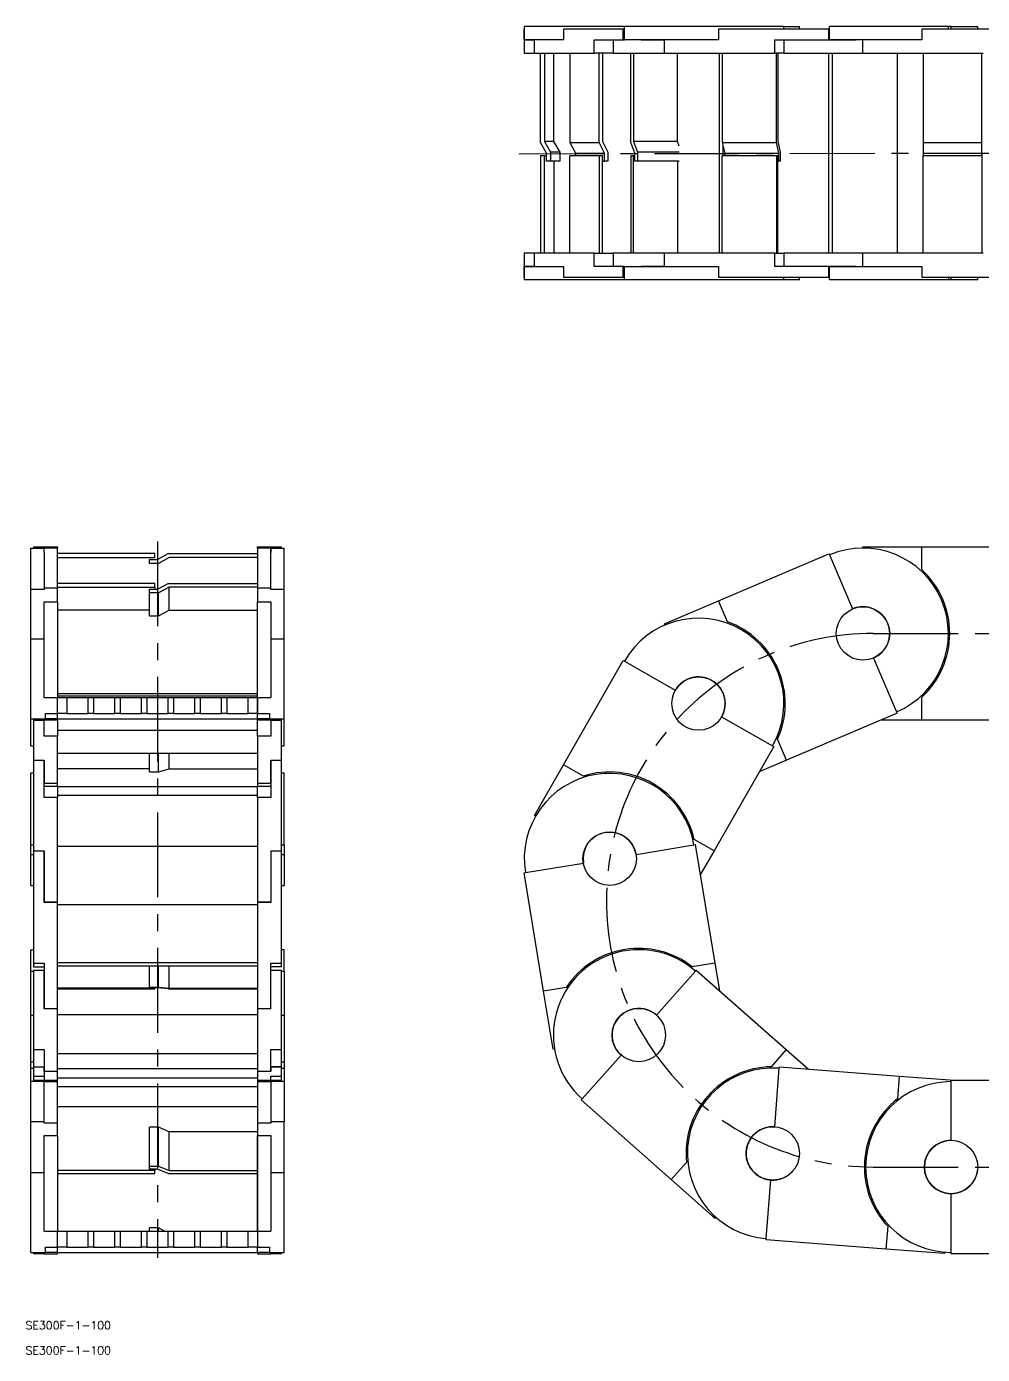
# Model space of a CAD drawing. Extents: x -186 to 750, y -403 to 95.
# Drawn here: x -186.4 to 171.7, y -402.8 to 95 of the extents above; entities that cross this region are included whole.
import ezdxf

# ---------------------------------------------------------------- set-up
doc = ezdxf.new("R2010")
doc.units = 0
doc.linetypes.add('CENTER', pattern=[50.8, 31.75, -6.35, 6.35, -6.35])
doc.layers.get('0').update_dxf_attribs({"linetype": 'CONTINUOUS'})
doc.layers.add('CENTER', color=1, linetype='CONTINUOUS')
doc.styles.get("Standard").update_dxf_attribs({"font": 'txt.shx', "height": 3, "bigfont": 'bigfont.shx'})

# ---------------------------------------------------------------- blocks, each defined once
blk = doc.blocks.new('*U2')
at = {"color": 7, "linetype": 'CONTINUOUS'}
blk.add_text('SE300F-1-100', height=3, dxfattribs=at).set_placement((-186.79, -393.34))
blk = doc.blocks.new('*U3')
at = {"color": 7, "linetype": 'CONTINUOUS'}
blk.add_text('SE300F-1-100', height=3, dxfattribs=at).set_placement((-186.79, -402.76))

msp = doc.modelspace()

# ---------------------------------------------------------------- linework, layer by layer
at = {"color": 7, "linetype": 'CONTINUOUS'}
for p, q in [((37.563772, 95), (0.066426, 95)), ((37.563772, 95), (0.066426, 95)), ((0.066426, 95), (0.066426, 90)), ((97.339011, 95), (37.563772, 95)), ((97.339011, 95), (37.563772, 95)), ((37.563772, 94), (37.563772, 95)), ((97.339011, 95), (103.165182, 95)), ((97.339011, 95), (103.165182, 95)), ((97.339011, 94), (97.339011, 95)), ((103.165182, 94), (103.165182, 95)), ((158.97217, 95), (114.423115, 95)), ((114.423115, 94), (114.423115, 95)), ((159.97217, 95), (158.965604, 95)), ((158.97217, 94), (158.97217, 95)), ((159.97217, 95), (169.97217, 95)), ((159.97217, 94), (159.97217, 95)), ((169.97217, 94), (169.97217, 95)), ((0, 90), (0, 94)), ((0.066426, 94), (0, 94)), ((0, 90), (0.066426, 90)), ((0.066426, 90), (0.066426, 85)), ((0.066426, 90), (0.446593, 90)), ((3.857199, 90), (0.446593, 90)), ((3.857199, 90), (0.446593, 90)), ((0.446593, 90), (0.446593, 89.995)), ((0.446593, 89.995), (3.857199, 89.995)), ((3.857199, 85), (3.857199, 90)), ((14.782525, 90), (3.857199, 90)), ((37.129784, 94), (14.782525, 94)), ((14.782525, 94), (14.782525, 90)), ((26.204458, 90), (37.129784, 90)), ((26.204458, 85), (26.204458, 90)), ((33.339011, 90), (33.339011, 85)), ((37.129784, 90), (37.129784, 94)), ((37.563772, 94), (37.129784, 94)), ((52.593877, 90), (37.129784, 90)), ((37.129784, 90), (37.563772, 90)), ((37.563772, 90), (37.563772, 94)), ((43.920876, 90), (43.920876, 89.995)), ((43.920876, 89.995), (52.593895, 89.995)), ((72.831631, 90), (52.593877, 90)), ((52.593877, 85), (52.593877, 90)), ((114.227036, 94), (72.831631, 94)), ((72.831631, 94), (72.831631, 90)), ((93.989282, 90), (114.227036, 90)), ((93.989282, 85), (93.989282, 90)), ((97.353313, 89.995), (97.353313, 85)), ((114.227036, 90), (114.227036, 94)), ((114.423115, 94), (114.227036, 94)), ((126.97217, 90), (114.227036, 90)), ((114.227036, 90), (114.423115, 90)), ((114.423115, 90), (114.423115, 94)), ((114.423115, 90), (124.250579, 90)), ((124.250579, 90), (124.250579, 89.995)), ((148.97217, 90), (126.97217, 90)), ((126.97217, 85), (126.97217, 90)), ((193.97217, 94), (148.97217, 94)), ((148.97217, 94), (148.97217, 90)), ((0.066426, 85), (3.857199, 85)), ((0.066426, 85), (3.857199, 85)), ((3.857199, 85), (26.204458, 85)), ((6.12962, 51.5), (6.12962, 85)), ((7.609609, 85), (7.609609, 51.901924)), ((11.191183, 51.901924), (11.191183, 85)), ((17.200769, 85), (17.200769, 51.5)), ((33.650177, 85), (26.204458, 85)), ((28.126095, 51.5), (28.126095, 85)), ((29.42806, 85), (29.42806, 51.901924)), ((33.339011, 85), (52.593877, 85)), ((39.956281, 51.5), (39.956281, 85)), ((40.949928, 85), (40.949928, 51.901924)), ((52.593877, 85), (93.989282, 85)), ((57.430632, 51.901924), (57.430632, 85)), ((73.222039, 10), (73.222039, 85)), ((74.271975, 85), (74.271975, 51.5)), ((97.353313, 85), (93.989282, 85)), ((94.509728, 51.5), (94.509728, 85)), ((95.097965, 85), (95.097965, 51.901924)), ((97.353313, 85), (126.97217, 85)), ((114.222206, 10), (114.222206, 85)), ((115.471387, 85), (115.471387, 10)), ((118.039206, 85), (126.97217, 85)), ((126.97217, 85), (171.97217, 85)), ((139.812492, 85), (139.812492, 10)), ((149.47217, 85), (149.47217, 51.5)), ((171.47217, 51.5), (171.47217, 85)), ((8.408212, 47.5), (6.12962, 51.5)), ((7.609609, 51.901924), (9.888201, 47.901924)), ((11.191183, 51.901924), (7.609609, 51.901924)), ((13.469775, 47.901924), (11.191183, 51.901924)), ((17.200769, 51.5), (19.205274, 47.5)), ((17.200769, 51.5), (28.126095, 51.5)), ((30.1306, 47.5), (28.126095, 51.5)), ((29.42806, 51.901924), (31.432565, 47.901924)), ((41.4861, 47.5), (39.956281, 51.5)), ((57.430632, 51.901924), (40.949928, 51.901924)), ((40.949928, 51.901924), (42.479746, 47.901924)), ((58.08423, 50.192968), (57.430632, 51.901924)), ((74.271975, 51.5), (75.177625, 47.5)), ((74.271975, 51.5), (94.509728, 51.5)), ((74.521229, 50.399115), (74.521229, 46.5)), ((95.415378, 47.5), (94.509728, 51.5)), ((95.097965, 51.901924), (96.003615, 47.901924)), ((149.47217, 51.5), (149.47217, 47.5)), ((149.47217, 51.5), (171.47217, 51.5)), ((171.47217, 47.5), (171.47217, 51.5)), ((6.12962, 46.5), (6.12962, 10)), ((7.609609, 46.5), (6.12962, 46.5)), ((7.609609, 10), (7.609609, 46.5)), ((7.609609, 46.5), (8.408212, 46.5)), ((8.408212, 44.5), (8.408212, 47.5)), ((9.888201, 47.901924), (9.888201, 44.5)), ((13.469775, 47.901924), (9.888201, 47.901924)), ((13.469775, 44.5), (13.469775, 47.901924)), ((17.200769, 10), (17.200769, 46.5)), ((28.126095, 46.5), (17.200769, 46.5)), ((19.205274, 47.5), (30.1306, 47.5)), ((19.205274, 47.5), (19.205274, 46.5)), ((28.126095, 46.5), (28.126095, 10)), ((29.42806, 46.5), (28.126095, 46.5)), ((29.42806, 10), (29.42806, 46.5)), ((30.1306, 44.5), (30.1306, 47.5)), ((31.432565, 47.901924), (31.432565, 44.5)), ((39.956281, 46.5), (39.956281, 10)), ((40.949928, 46.5), (39.956281, 46.5)), ((40.949928, 10), (40.949928, 46.5)), ((40.949928, 46.5), (41.4861, 46.5)), ((41.4861, 44.5), (41.4861, 47.5)), ((42.479746, 47.901924), (42.479746, 44.5)), ((58.08423, 47.901924), (42.479746, 47.901924)), ((74.271975, 10), (74.271975, 46.5)), ((94.509728, 46.5), (74.271975, 46.5)), ((75.177625, 47.5), (95.415378, 47.5)), ((75.177625, 47.5), (75.177625, 46.5)), ((94.509728, 46.5), (94.509728, 10)), ((95.097965, 46.5), (94.509728, 46.5)), ((95.097965, 10), (95.097965, 46.5)), ((95.415378, 44.5), (95.415378, 47.5)), ((96.003615, 47.901924), (96.003615, 44.5)), ((149.47217, 47.5), (171.47217, 47.5)), ((149.47217, 47.5), (149.47217, 46.5)), ((149.47217, 10), (149.47217, 46.5)), ((171.47217, 46.5), (149.47217, 46.5)), ((171.47217, 46.5), (171.47217, 47.5)), ((171.47217, 47.5), (171.47217, 46.5)), ((171.47217, 46.5), (171.47217, 10)), ((9.888201, 44.5), (8.408212, 44.5)), ((13.469775, 44.5), (9.888201, 44.5)), ((11.191183, 44.5), (11.191183, 10)), ((29.42806, 44.5), (30.1306, 44.5)), ((31.432565, 44.5), (30.1306, 44.5)), ((42.479746, 44.5), (41.4861, 44.5)), ((58.08423, 44.5), (42.479746, 44.5)), ((57.430632, 44.5), (57.430632, 10)), ((95.097965, 44.5), (95.415378, 44.5)), ((96.003615, 44.5), (95.415378, 44.5)), ((0.066426, 10), (0.066426, 5)), ((3.857199, 10), (0.066426, 10)), ((3.857199, 10), (0.066426, 10)), ((26.204458, 10), (3.857199, 10)), ((3.857199, 5), (3.857199, 10)), ((26.204458, 5), (26.204458, 10)), ((26.204458, 10), (33.339011, 10)), ((52.593877, 10), (33.339011, 10)), ((33.339011, 10), (33.339011, 5)), ((93.989282, 10), (52.593877, 10)), ((52.593877, 5), (52.593877, 10)), ((93.989282, 5), (93.989282, 10)), ((93.989282, 10), (97.353313, 10)), ((126.97217, 10), (97.353313, 10)), ((97.353313, 10), (97.353313, 5.005)), ((171.97217, 10), (126.97217, 10)), ((126.97217, 5), (126.97217, 10)), ((0, 1), (0, 5)), ((0.066426, 5), (0, 5)), ((0.066426, 5), (0.066426, 0)), ((0.446593, 5), (0.066426, 5)), ((3.857199, 5.005), (0.446593, 5.005)), ((0.446593, 5.005), (0.446593, 5)), ((0.446593, 5), (3.857199, 5)), ((0.446593, 5), (3.857199, 5)), ((3.857199, 5), (14.782525, 5)), ((14.782525, 5), (14.782525, 1)), ((37.129784, 5), (26.204458, 5)), ((37.129784, 1), (37.129784, 5)), ((37.129784, 5), (52.593877, 5)), ((37.563772, 5), (37.129784, 5)), ((37.563772, 1), (37.563772, 5)), ((52.593899, 5.005), (43.920876, 5.005)), ((43.920876, 5.005), (43.920876, 5)), ((52.593877, 5), (72.831631, 5)), ((72.831631, 5), (72.831631, 1)), ((114.227036, 5), (93.989282, 5)), ((114.227036, 1), (114.227036, 5)), ((114.227036, 5), (126.97217, 5)), ((114.423115, 5), (114.227036, 5)), ((114.423115, 1), (114.423115, 5)), ((124.250579, 5), (114.423115, 5)), ((124.250579, 5.005), (124.250579, 5)), ((126.97217, 5), (148.97217, 5)), ((148.97217, 5), (148.97217, 1)), ((0, 1), (0.066426, 1)), ((37.563772, 0), (0.066426, 0)), ((37.563772, 0), (0.066426, 0)), ((14.782525, 1), (37.129784, 1)), ((37.129784, 1), (37.563772, 1)), ((37.563772, 0), (37.563772, 1)), ((103.165182, 0), (37.563772, 0)), ((72.831631, 1), (114.227036, 1)), ((97.339011, 0), (97.339011, 1)), ((103.165182, 0), (97.339011, 0)), ((103.165182, 0), (103.165182, 1)), ((114.227036, 1), (114.423115, 1)), ((114.423115, 0), (114.423115, 1)), ((159.97217, 0), (114.423115, 0)), ((148.97217, 1), (193.97217, 1)), ((158.97217, 1), (158.97217, 0)), ((169.97217, 0), (159.97196, 0)), ((159.97217, 0), (159.97217, 1)), ((169.97217, 0), (169.97217, 1)), ((-184.830106, -116.037546), (-184.830106, -100.5)), ((-184.830106, -116.037546), (-184.830106, -100.5)), ((-184.830106, -116.037546), (-184.830106, -100.5)), ((-184.830106, -100.5), (-183.830106, -100.5)), ((-183.830106, -100), (-179.830106, -100)), ((-183.830106, -100), (-183.830106, -100.5)), ((-183.830106, -100.5), (-179.830106, -100.5)), ((-179.830106, -100), (-174.830106, -100)), ((-179.830106, -100.5), (-179.830106, -100)), ((-174.830106, -100.5), (-179.830106, -100.5)), ((-179.830106, -102.102632), (-179.830106, -100.5)), ((-179.830106, -102.102632), (-179.830106, -115.517955)), ((-179.825106, -102.102632), (-179.830106, -102.102632)), ((-174.830106, -100), (-174.830106, -100.5)), ((-174.830106, -115.517955), (-174.830106, -100.5)), ((-138.330106, -102.5), (-174.830106, -102.5)), ((-174.830106, -104), (-138.330106, -104)), ((-138.330106, -104), (-138.330106, -102.5)), ((-137.330106, -104.809401), (-133.330106, -102.5)), ((-132.928182, -104), (-136.928182, -106.309401)), ((-133.330106, -102.5), (-99.830106, -102.5)), ((-99.830106, -104), (-132.928182, -104)), ((-99.830106, -100), (-94.830106, -100)), ((-99.830106, -100.5), (-99.830106, -100)), ((-99.830106, -100.5), (-99.830106, -115.517955)), ((-94.830106, -100.5), (-99.830106, -100.5)), ((-94.830106, -102.102632), (-94.835106, -102.102632)), ((-94.830106, -100), (-90.830106, -100)), ((-94.830106, -100), (-94.830106, -100.5)), ((-94.830106, -100.5), (-90.830106, -100.5)), ((-94.830106, -115.517955), (-94.830106, -100.5)), ((-94.830106, -100.5), (-94.830106, -102.102632)), ((-90.830106, -100.5), (-90.830106, -100)), ((-90.830106, -100.5), (-89.830106, -100.5)), ((-89.830106, -116.037546), (-89.830106, -100.5)), ((72.831631, -120.250427), (114.227036, -102.603319)), ((114.227036, -102.603319), (114.423115, -103.063268)), ((114.423115, -103.063268), (123.05059, -123.301021)), ((126.97217, -100), (148.97217, -100)), ((126.97217, -100.5), (126.97217, -100)), ((148.97217, -100), (193.97217, -100)), ((148.97217, -108.578253), (148.97217, -100)), ((-140.330106, -104.809401), (-137.330106, -104.809401)), ((-140.330106, -106.309401), (-140.330106, -104.809401)), ((-136.928182, -106.309401), (-140.330106, -106.309401)), ((-138.330106, -113.726618), (-174.830106, -113.726618)), ((-138.330106, -115.106464), (-138.330106, -113.726618)), ((-137.330106, -115.851031), (-133.330106, -113.726618)), ((-133.330106, -113.726618), (-99.830106, -113.726618)), ((-179.830106, -116.037546), (-184.830106, -116.037546)), ((-184.830106, -134.5), (-184.830106, -116.037546)), ((-174.830106, -115.517955), (-179.830106, -115.517955)), ((-179.830106, -115.517955), (-179.830106, -116.037546)), ((-174.830106, -115.106464), (-138.330106, -115.106464)), ((-174.830106, -120.643594), (-174.830106, -115.517955)), ((-140.330106, -115.851031), (-137.330106, -115.851031)), ((-140.330106, -117.230878), (-140.330106, -115.851031)), ((-136.928182, -117.230878), (-140.330106, -117.230878)), ((-140.330106, -125.858353), (-140.330106, -117.230878)), ((-138.330106, -115.106464), (-138.330106, -115.851031)), ((-132.928182, -115.106464), (-136.928182, -117.230878)), ((-136.928182, -125.858353), (-136.928182, -117.230878)), ((-99.830106, -115.106464), (-132.928182, -115.106464)), ((-132.928182, -123.73394), (-132.928182, -115.106464)), ((-94.830106, -115.517955), (-99.830106, -115.517955)), ((-99.830106, -115.517955), (-99.830106, -120.643594)), ((-94.830106, -116.037546), (-94.830106, -115.517955)), ((-89.830106, -116.037546), (-94.830106, -116.037546)), ((-89.830106, -134.5), (-89.830106, -116.037546)), ((-179.830106, -134.5), (-179.830106, -120.643594)), ((-179.830106, -120.643594), (-174.830106, -120.643594)), ((-174.830106, -120.643594), (-174.830106, -156.5)), ((-140.330106, -123.73394), (-174.830106, -123.73394)), ((-136.928182, -125.858353), (-132.928182, -123.73394)), ((-132.928182, -123.73394), (-99.830106, -123.73394)), ((-99.830106, -156.5), (-99.830106, -120.643594)), ((-99.830106, -120.643594), (-94.830106, -120.643594)), ((-94.830106, -120.643594), (-94.830106, -134.5)), ((52.593877, -128.877902), (72.831631, -120.250427)), ((76.195661, -128.141544), (72.831631, -120.250427)), ((-140.330106, -125.858353), (-136.928182, -125.858353)), ((52.789956, -129.337851), (52.593877, -128.877902)), ((-184.830106, -164.5), (-184.830106, -134.5)), ((-184.830106, -134.5), (-179.830106, -134.5)), ((-179.830106, -156.5), (-179.830106, -134.5)), ((-94.830106, -134.5), (-94.830106, -156.5)), ((-94.830106, -134.5), (-89.830106, -134.5)), ((-89.830106, -164.5), (-89.830106, -134.5)), ((14.782525, -181.693827), (37.129784, -142.634897)), ((37.129784, -142.634897), (37.563772, -142.8832)), ((37.563772, -142.8832), (56.659249, -153.808526)), ((130.89375, -141.698979), (139.521225, -161.936732)), ((-179.830106, -156.5), (-174.830106, -156.5)), ((-174.830106, -155), (-99.830106, -155)), ((-99.830106, -155.952079), (-174.830106, -155.952079)), ((-174.830106, -156.5), (-171.330106, -156.5)), ((-174.830106, -162.5), (-174.830106, -156.5)), ((-171.330106, -156.5), (-163.330106, -156.5)), ((-171.330106, -156.5), (-171.330106, -162.5)), ((-163.330106, -156.5), (-161.330106, -156.5)), ((-163.330106, -162.5), (-163.330106, -156.5)), ((-161.330106, -156.5), (-153.330106, -156.5)), ((-161.330106, -156.5), (-161.330106, -162.5)), ((-153.330106, -156.5), (-151.330106, -156.5)), ((-153.330106, -162.5), (-153.330106, -156.5)), ((-151.330106, -156.5), (-143.330106, -156.5)), ((-151.330106, -156.5), (-151.330106, -162.5)), ((-143.330106, -162.5), (-143.330106, -156.5)), ((-143.330106, -156.5), (-141.330106, -156.5)), ((-141.330106, -156.5), (-133.330106, -156.5)), ((-141.330106, -156.5), (-141.330106, -162.5)), ((-133.330106, -162.5), (-133.330106, -156.5)), ((-133.330106, -156.5), (-131.330106, -156.5)), ((-131.330106, -156.5), (-123.330106, -156.5)), ((-131.330106, -156.5), (-131.330106, -162.5)), ((-123.330106, -156.5), (-121.330106, -156.5)), ((-123.330106, -162.5), (-123.330106, -156.5)), ((-121.330106, -156.5), (-113.330106, -156.5)), ((-121.330106, -156.5), (-121.330106, -162.5)), ((-113.330106, -156.5), (-111.330106, -156.5)), ((-113.330106, -162.5), (-113.330106, -156.5)), ((-111.330106, -156.5), (-103.330106, -156.5)), ((-111.330106, -156.5), (-111.330106, -162.5)), ((-103.330106, -156.5), (-99.830106, -156.5)), ((-103.330106, -162.5), (-103.330106, -156.5)), ((-99.830106, -156.5), (-94.830106, -156.5)), ((-99.830106, -156.5), (-99.830106, -162.5)), ((-99.830106, -165), (-99.830106, -157)), ((148.97217, -165), (148.97217, -156.421747)), ((-184.830106, -174.665968), (-184.830106, -161.936732)), ((-179.330106, -162.5), (-174.830106, -162.5)), ((-179.330106, -164.5), (-179.330106, -162.5)), ((-171.330106, -162.5), (-174.830106, -162.5)), ((-174.830106, -164.5), (-174.830106, -162.5)), ((-171.330106, -162.5), (-163.330106, -162.5)), ((-161.330106, -162.5), (-163.330106, -162.5)), ((-161.330106, -162.5), (-153.330106, -162.5)), ((-151.330106, -162.5), (-153.330106, -162.5)), ((-151.330106, -162.5), (-143.330106, -162.5)), ((-141.330106, -162.5), (-143.330106, -162.5)), ((-141.330106, -162.5), (-133.330106, -162.5)), ((-131.330106, -162.5), (-133.330106, -162.5)), ((-131.330106, -162.5), (-123.330106, -162.5)), ((-121.330106, -162.5), (-123.330106, -162.5)), ((-121.330106, -162.5), (-113.330106, -162.5)), ((-111.330106, -162.5), (-113.330106, -162.5)), ((-111.330106, -162.5), (-103.330106, -162.5)), ((-99.830106, -162.5), (-103.330106, -162.5)), ((-99.830106, -162.5), (-95.330106, -162.5)), ((-99.830106, -164.5), (-99.830106, -162.5)), ((-95.330106, -162.5), (-95.330106, -164.5)), ((-89.830106, -174.665968), (-89.830106, -161.936732)), ((74.018774, -163.740641), (93.114251, -174.665968)), ((139.717304, -162.396681), (98.321899, -180.04379)), ((139.521225, -161.936732), (139.717304, -162.396681)), ((-184.830106, -164.5), (-179.330106, -164.5)), ((-183.830106, -164.5), (-183.830106, -165)), ((-183.830106, -165), (-179.830106, -165)), ((-183.830106, -165), (-183.830106, -180.04379)), ((-179.830106, -171.024157), (-179.830106, -164.5)), ((-179.830106, -165), (-179.830106, -164.5)), ((-174.830106, -165), (-179.830106, -165)), ((-174.830106, -164.5), (-179.330106, -164.5)), ((-174.830106, -164.5), (-99.830106, -164.5)), ((-174.830106, -164.5), (-174.830106, -171.024157)), ((-174.830106, -164.5), (-174.830106, -165)), ((-99.830106, -168.920491), (-174.830106, -168.920491)), ((-95.330106, -164.5), (-99.830106, -164.5)), ((-99.830106, -171.024157), (-99.830106, -165)), ((-94.830106, -165), (-99.830106, -165)), ((-95.330106, -164.5), (-89.830106, -164.5)), ((-94.830106, -164.5), (-94.830106, -165)), ((-94.830106, -165), (-90.830106, -165)), ((-94.830106, -165), (-94.830106, -171.024157)), ((-90.830106, -180.04379), (-90.830106, -164.5)), ((-90.830106, -165), (-90.830106, -164.5)), ((148.97217, -165), (133.610614, -165)), ((193.97217, -165), (148.97217, -165)), ((-174.830106, -171.024157), (-179.830106, -171.024157)), ((-174.830106, -188.671265), (-174.830106, -171.024157)), ((-94.830106, -171.024157), (-99.830106, -171.024157)), ((-99.830106, -171.024157), (-99.830106, -188.671265)), ((98.321899, -180.04379), (94.957869, -172.152674)), ((-184.830106, -174.665968), (-183.830106, -174.665968)), ((-99.830106, -177.547966), (-174.830106, -177.547966)), ((-140.330106, -184.393124), (-140.330106, -177.547966)), ((-136.928182, -184.393124), (-136.928182, -177.547966)), ((-132.928182, -183.246262), (-132.928182, -177.547966)), ((-90.830106, -174.665968), (-89.830106, -174.665968)), ((93.548239, -174.914271), (71.20098, -213.973201)), ((93.114251, -174.665968), (93.548239, -174.914271)), ((-183.830106, -180.04379), (-179.830106, -180.04379)), ((-183.830106, -180.04379), (-183.830106, -213.973201)), ((-179.830106, -194.009748), (-179.830106, -180.04379)), ((-179.830106, -180.04379), (-179.830106, -188.671265)), ((-140.330106, -183.246262), (-174.830106, -183.246262)), ((-136.928182, -184.393124), (-132.928182, -183.246262)), ((-132.928182, -183.246262), (-99.830106, -183.246262)), ((-94.830106, -180.04379), (-90.830106, -180.04379)), ((-94.830106, -180.04379), (-94.830106, -194.009748)), ((-94.830106, -188.671265), (-94.830106, -180.04379)), ((-90.830106, -213.973201), (-90.830106, -180.04379)), ((3.857199, -200.789304), (14.782525, -181.693827)), ((22.228245, -185.953837), (14.782525, -181.693827)), ((98.321899, -180.04379), (88.126751, -184.390043)), ((-184.830106, -211.71943), (-184.830106, -184.928991)), ((-184.830106, -211.71943), (-184.830106, -184.928991)), ((-183.830106, -184.928991), (-184.830106, -184.928991)), ((-183.830106, -184.428991), (-183.830106, -184.929623)), ((-179.830106, -188.671265), (-174.830106, -188.671265)), ((-174.830106, -189.749738), (-174.830106, -188.671265)), ((-174.830106, -189.749738), (-174.830106, -188.671265)), ((-140.330106, -184.393124), (-136.928182, -184.393124)), ((-99.830106, -188.671265), (-94.830106, -188.671265)), ((-99.830106, -188.671265), (-99.830106, -189.749738)), ((-89.830106, -184.928991), (-90.830106, -184.928991)), ((-89.830106, -211.71943), (-89.830106, -184.928991)), ((-174.830106, -194.009748), (-179.830106, -194.009748)), ((-179.825106, -189.749738), (-174.830106, -189.749738)), ((-174.830106, -189.749738), (-174.830106, -194.009748)), ((-99.830106, -189.950486), (-174.830106, -189.950486)), ((-99.830106, -193.202221), (-174.830106, -193.202221)), ((-174.830106, -233.068678), (-174.830106, -194.009748)), ((-99.830106, -194.009748), (-99.830106, -189.749738)), ((-99.830106, -189.749738), (-94.835106, -189.749738)), ((-99.830106, -194.009748), (-99.830106, -233.068678)), ((-94.830106, -194.009748), (-99.830106, -194.009748)), ((4.291187, -201.037607), (3.857199, -200.789304)), ((-184.830106, -215.301003), (-184.830106, -211.71943)), ((-184.830106, -226.928991), (-184.830106, -211.71943)), ((-184.830106, -226.928991), (-184.830106, -211.71943)), ((-184.830106, -211.71943), (-183.830106, -211.71943)), ((-183.830106, -213.973201), (-183.830106, -256.037699)), ((-183.830106, -213.973201), (-179.830106, -213.973201)), ((-179.830106, -233.344535), (-179.830106, -213.973201)), ((-179.830106, -213.973201), (-179.830106, -233.068678)), ((-99.830106, -212.297698), (-174.830106, -212.297698)), ((-94.830106, -213.973201), (-94.830106, -233.344535)), ((-94.830106, -213.973201), (-90.830106, -213.973201)), ((-90.830106, -211.71943), (-89.830106, -211.71943)), ((-90.830106, -256.037699), (-90.830106, -213.973201)), ((-89.830106, -211.71943), (-89.830106, -215.301003)), ((-89.830106, -211.71943), (-89.830106, -226.928991)), ((41.933019, -215.301003), (63.639524, -211.71943)), ((63.639524, -211.71943), (64.132853, -211.638031)), ((71.20098, -213.973201), (63.755261, -209.713191)), ((64.132853, -211.638031), (71.458799, -256.037699)), ((71.20098, -213.973201), (66.014023, -223.039056)), ((-184.830106, -215.301003), (-183.830106, -215.301003)), ((-90.830106, -215.301003), (-89.830106, -215.301003)), ((-89.830106, -215.301003), (-89.830106, -218.556979)), ((-89.830106, -218.556979), (-89.830106, -222.138552)), ((0.493329, -222.138552), (22.199834, -218.556979)), ((0, -222.219952), (0.493329, -222.138552)), ((7.325945, -266.61962), (0, -222.219952)), ((-184.830106, -226.928991), (-183.830106, -226.928991)), ((-90.830106, -226.928991), (-89.830106, -226.928991)), ((-179.830106, -233.068678), (-174.830106, -233.068678)), ((-174.830106, -233.344535), (-179.830106, -233.344535)), ((-174.830106, -233.344535), (-174.830106, -233.068678)), ((-174.830106, -273.26215), (-174.830106, -233.344535)), ((-99.830106, -233.068678), (-94.830106, -233.068678)), ((-99.830106, -233.068678), (-99.830106, -233.344535)), ((-99.830106, -233.344535), (-99.830106, -273.26215)), ((-94.830106, -233.344535), (-99.830106, -233.344535)), ((-99.830106, -234.244862), (-174.830106, -234.244862)), ((-184.830106, -259.06323), (-184.830106, -251.035164)), ((-184.830106, -259.06323), (-184.830106, -251.035164)), ((-184.830106, -251.035164), (-183.830106, -251.035164)), ((-89.830106, -251.035164), (-90.830106, -251.035164)), ((-89.830106, -259.06323), (-89.830106, -251.035164)), ((-183.830106, -256.037699), (-179.830106, -256.037699)), ((-183.830106, -256.037699), (-183.830106, -257.434228)), ((-183.830106, -257.434228), (-179.830106, -257.434228)), ((-183.830106, -258.688668), (-179.830106, -258.688668)), ((-183.830106, -258.688668), (-183.830106, -288.498063)), ((-179.830106, -256.037699), (-179.830106, -273.26215)), ((-179.830106, -273.26215), (-179.830106, -258.688668)), ((-99.830106, -255.951366), (-174.830106, -255.951366)), ((-99.830106, -257.172357), (-174.830106, -257.172357)), ((-140.330106, -265.099127), (-140.330106, -257.172357)), ((-136.928182, -265.099127), (-136.928182, -257.172357)), ((-132.928182, -265.475095), (-132.928182, -257.172357)), ((-94.830106, -256.037699), (-90.830106, -256.037699)), ((-94.830106, -273.26215), (-94.830106, -256.037699)), ((-90.830106, -257.434228), (-94.830106, -257.434228)), ((-94.830106, -258.688668), (-90.830106, -258.688668)), ((-90.830106, -257.434228), (-90.830106, -256.037699)), ((-90.830106, -288.498063), (-90.830106, -258.688668)), ((71.458799, -256.037699), (62.994986, -257.434228)), ((64.171737, -259.06323), (64.502952, -258.688668)), ((64.502952, -258.688668), (98.213484, -288.498063)), ((71.458799, -256.037699), (73.159203, -266.343178)), ((-184.830106, -275.543934), (-184.830106, -259.06323)), ((-184.830106, -259.06323), (-183.830106, -259.06323)), ((-90.830106, -259.06323), (-89.830106, -259.06323)), ((-89.830106, -259.06323), (-89.830106, -275.543934)), ((49.598255, -275.543934), (64.171737, -259.06323)), ((-138.330106, -265.475095), (-174.830106, -265.475095)), ((-174.830106, -265.719293), (-138.330106, -265.719293)), ((-140.330106, -265.099127), (-136.928182, -265.099127)), ((-140.330106, -265.343325), (-140.330106, -265.099127)), ((-137.330106, -265.343325), (-140.330106, -265.343325)), ((-138.330106, -265.343325), (-138.330106, -265.475095)), ((-138.330106, -265.719293), (-138.330106, -265.475095)), ((-133.330106, -265.719293), (-137.330106, -265.343325)), ((-136.928182, -265.099127), (-132.928182, -265.475095)), ((-133.330106, -265.719293), (-99.830106, -265.719293)), ((-132.928182, -265.475095), (-99.830106, -265.475095)), ((15.789757, -265.223091), (7.325945, -266.61962)), ((10.907518, -288.326124), (7.325945, -266.61962)), ((-174.830106, -273.26215), (-179.830106, -273.26215)), ((-174.830106, -302.5), (-174.830106, -273.26215)), ((-99.830106, -273.26215), (-99.830106, -300.5)), ((-94.830106, -273.26215), (-99.830106, -273.26215)), ((-184.830106, -292.901757), (-184.830106, -275.543934)), ((-184.830106, -275.543934), (-183.830106, -275.543934)), ((-99.830106, -275.466173), (-174.830106, -275.466173)), ((-90.830106, -275.543934), (-89.830106, -275.543934)), ((-89.830106, -275.543934), (-89.830106, -290.526393)), ((-89.830106, -275.543934), (-89.830106, -292.901757)), ((-183.830106, -288.498063), (-179.830106, -288.498063)), ((-183.830106, -288.498063), (-183.830106, -294.924229)), ((-179.830106, -288.498063), (-179.830106, -300.5)), ((-94.830106, -288.498063), (-90.830106, -288.498063)), ((-94.830106, -296.680369), (-94.830106, -288.498063)), ((-90.830106, -294.924229), (-90.830106, -288.498063)), ((11.400848, -288.244725), (10.907518, -288.326124)), ((98.213484, -288.498063), (92.530984, -294.924229)), ((98.213484, -288.498063), (106.515949, -295.839728)), ((-184.830106, -293.035164), (-184.830106, -292.901757)), ((-184.830106, -293.035164), (-184.830106, -292.901757)), ((-184.830106, -300.5), (-184.830106, -293.035164)), ((-184.830106, -293.035164), (-183.830106, -293.035164)), ((-99.830106, -290.039655), (-174.830106, -290.039655)), ((-90.830106, -293.035164), (-89.830106, -293.035164)), ((-89.830106, -290.526393), (-89.830106, -295.510225)), ((-89.830106, -292.901757), (-89.830106, -293.035164)), ((21.776153, -307.007098), (36.349635, -290.526393)), ((-184.830106, -295.510225), (-184.830106, -295.41804)), ((-184.830106, -300.5), (-184.830106, -295.510225)), ((-184.830106, -295.510225), (-183.830106, -295.510225)), ((-183.830106, -294.924229), (-179.830106, -294.924229)), ((-183.830106, -294.924229), (-183.830106, -300.469004)), ((-183.830106, -295.011666), (-179.830106, -295.011666)), ((-183.830106, -295.011666), (-183.830106, -298.424922)), ((-183.830106, -298.424922), (-179.830106, -298.424922)), ((-183.830106, -298.424922), (-183.830106, -300)), ((-179.830106, -296.680369), (-179.830106, -295.011666)), ((-174.830106, -296.680369), (-179.830106, -296.680369)), ((-179.830106, -298.424922), (-179.830106, -300)), ((-99.830106, -295.658077), (-174.830106, -295.658077)), ((-174.830106, -300), (-174.830106, -296.680369)), ((-94.830106, -296.680369), (-99.830106, -296.680369)), ((-99.830106, -296.680369), (-99.830106, -300)), ((-90.830106, -294.924229), (-94.830106, -294.924229)), ((-94.830106, -295.011666), (-90.830106, -295.011666)), ((-94.830106, -295.011666), (-94.830106, -296.680369)), ((-94.830106, -298.424922), (-90.830106, -298.424922)), ((-94.830106, -300.093625), (-94.830106, -298.424922)), ((-90.830106, -295.011666), (-90.830106, -294.924229)), ((-90.830106, -298.424922), (-90.830106, -295.011666)), ((-90.830106, -295.510225), (-89.830106, -295.510225)), ((-90.830106, -300.5), (-90.830106, -298.424922)), ((-89.830106, -295.510225), (-89.830106, -295.41804)), ((-89.830106, -295.510225), (-89.830106, -315.517955)), ((93.923683, -317.446848), (95.592386, -295.510225)), ((95.592386, -295.510225), (95.630311, -295.011666)), ((95.630311, -295.011666), (140.500677, -298.424922)), ((140.500677, -298.424922), (139.850015, -306.978463)), ((140.500677, -298.424922), (161.206513, -300)), ((-184.830106, -315.517955), (-184.830106, -300.5)), ((-179.830106, -300.5), (-184.830106, -300.5)), ((-183.830106, -300), (-179.830106, -300)), ((-183.830106, -300), (-183.830106, -300.5)), ((-179.830106, -300), (-174.830106, -300)), ((-179.830106, -300), (-179.830106, -300.5)), ((-179.830106, -315.517955), (-179.830106, -300.5)), ((-179.830106, -300.5), (-174.830106, -300.5)), ((-99.830106, -299.211092), (-174.830106, -299.211092)), ((-174.830106, -300.5), (-174.830106, -300)), ((-174.830106, -316.037546), (-174.830106, -300.5)), ((-174.830106, -316.037546), (-174.830106, -300.5)), ((-174.830106, -316.037546), (-174.830106, -300.5)), ((-99.830106, -302.5), (-174.830106, -302.5)), ((-99.830106, -300), (-94.830106, -300)), ((-99.830106, -300), (-99.830106, -300.5)), ((-99.830106, -300.5), (-99.830106, -356.499918)), ((-99.830106, -300.5), (-94.830106, -300.5)), ((-94.830106, -300), (-90.830106, -300)), ((-94.830106, -300.5), (-94.830106, -300)), ((-94.830106, -300.5), (-94.830106, -315.517955)), ((-89.830106, -300.5), (-94.830106, -300.5)), ((-90.830106, -300.5), (-90.830106, -300)), ((-89.830106, -300.5), (-89.830106, -315.517955)), ((159.97217, -300), (204.97217, -300)), ((159.97217, -300.5), (159.97217, -300)), ((159.97217, -322.5), (159.97217, -300.5)), ((21.444938, -307.381659), (21.776153, -307.007098)), ((55.15547, -337.191054), (21.444938, -307.381659)), ((-99.830106, -310), (-174.830106, -310)), ((-179.830106, -315.517955), (-184.830106, -315.517955)), ((-184.830106, -334.5), (-184.830106, -315.517955)), ((-179.830106, -316.037546), (-179.830106, -315.517955)), ((-174.830106, -316.037546), (-179.830106, -316.037546)), ((-174.830106, -320.643594), (-174.830106, -316.037546)), ((-136.928182, -317.559839), (-140.330106, -317.559839)), ((-140.330106, -332.133321), (-140.330106, -317.559839)), ((-132.928182, -319.289865), (-136.928182, -317.559839)), ((-136.928182, -332.133321), (-136.928182, -317.559839)), ((-94.830106, -316.037546), (-99.830106, -316.037546)), ((-99.830106, -316.037546), (-99.830106, -320.643594)), ((-89.830106, -315.517955), (-94.830106, -315.517955)), ((-94.830106, -315.517955), (-94.830106, -316.037546)), ((-89.830106, -334.5), (-89.830106, -315.517955)), ((-179.830106, -320.643594), (-174.830106, -320.643594)), ((-179.830106, -334.5), (-179.830106, -320.643594)), ((-174.830106, -320.643594), (-174.830106, -356.5)), ((-99.830106, -319.289865), (-132.928182, -319.289865)), ((-132.928182, -333.863347), (-132.928182, -319.289865)), ((-99.830106, -356.5), (-99.830106, -320.643594)), ((-99.830106, -320.643594), (-94.830106, -320.643594)), ((-94.830106, -320.643594), (-94.830106, -334.5)), ((-140.330106, -332.133321), (-136.928182, -332.133321)), ((-140.330106, -333.257006), (-140.330106, -332.133321)), ((-137.330106, -333.257006), (-140.330106, -333.257006)), ((-138.330106, -333.257006), (-138.330106, -333.863347)), ((-133.330106, -334.987031), (-137.330106, -333.257006)), ((-136.928182, -332.133321), (-132.928182, -333.863347)), ((60.83797, -330.764888), (55.15547, -337.191054)), ((-184.830106, -334.5), (-179.830106, -334.5)), ((-184.830106, -364.5), (-184.830106, -334.5)), ((-179.830106, -356.5), (-179.830106, -334.5)), ((-138.330106, -333.863347), (-174.830106, -333.863347)), ((-174.830106, -334.987031), (-138.330106, -334.987031)), ((-138.330106, -334.987031), (-138.330106, -333.863347)), ((-133.330106, -334.987031), (-99.830106, -334.987031)), ((-132.928182, -333.863347), (-99.830106, -333.863347)), ((-94.830106, -334.5), (-89.830106, -334.5)), ((-94.830106, -334.5), (-94.830106, -356.5)), ((-89.830106, -364.5), (-89.830106, -334.5)), ((71.636174, -351.764536), (55.15547, -337.191054)), ((90.737977, -359.325856), (92.40668, -337.389233)), ((159.97217, -364.5), (159.97217, -342.5)), ((71.96739, -351.389974), (71.636174, -351.764536)), ((-179.830106, -356.5), (-174.830106, -356.5)), ((-174.830106, -362.5), (-174.830106, -356.5)), ((-174.830106, -356.5), (-171.330106, -356.5)), ((-171.330106, -356.5), (-163.330106, -356.5)), ((-171.330106, -356.5), (-171.330106, -362.5)), ((-163.330106, -362.5), (-163.330106, -356.5)), ((-163.330106, -356.5), (-161.330106, -356.5)), ((-161.330106, -356.5), (-161.330106, -362.5)), ((-161.330106, -356.5), (-153.330106, -356.5)), ((-153.330106, -356.5), (-151.330106, -356.5)), ((-153.330106, -362.5), (-153.330106, -356.5)), ((-151.330106, -356.5), (-151.330106, -362.5)), ((-151.330106, -356.5), (-143.330106, -356.5)), ((-143.330106, -362.5), (-143.330106, -356.5)), ((-143.330106, -356.5), (-141.330106, -356.5)), ((-141.330106, -356.5), (-133.330106, -356.5)), ((-141.330106, -356.5), (-141.330106, -362.5)), ((-136.928182, -355.239818), (-140.330106, -355.239818)), ((-140.330106, -356.5), (-140.330106, -355.239818)), ((-134.739178, -356.5), (-136.928182, -355.239818)), ((-136.928182, -356.5), (-136.928182, -355.239818)), ((-133.330106, -362.5), (-133.330106, -356.5)), ((-133.330106, -356.5), (-131.330106, -356.5)), ((-131.330106, -356.5), (-131.330106, -362.5)), ((-131.330106, -356.5), (-123.330106, -356.5)), ((-123.330106, -356.5), (-121.330106, -356.5)), ((-123.330106, -362.5), (-123.330106, -356.5)), ((-121.330106, -356.5), (-121.330106, -362.5)), ((-121.330106, -356.5), (-113.330106, -356.5)), ((-113.330106, -362.5), (-113.330106, -356.5)), ((-113.330106, -356.5), (-111.330106, -356.5)), ((-111.330106, -356.5), (-103.330106, -356.5)), ((-111.330106, -356.5), (-111.330106, -362.5)), ((-103.330106, -362.5), (-103.330106, -356.5)), ((-103.330106, -356.5), (-99.830106, -356.5)), ((-99.830106, -356.5), (-99.830106, -362.5)), ((-99.830106, -356.5), (-94.830106, -356.5)), ((-99.830106, -356.99968), (-99.830106, -362.5)), ((136.221079, -354.684131), (135.570417, -363.237672)), ((-179.330106, -362.5), (-174.830106, -362.5)), ((-179.330106, -364.5), (-179.330106, -362.5)), ((-171.330106, -362.5), (-174.830106, -362.5)), ((-174.830106, -364.5), (-174.830106, -362.5)), ((-171.330106, -362.5), (-163.330106, -362.5)), ((-161.330106, -362.5), (-163.330106, -362.5)), ((-161.330106, -362.5), (-153.330106, -362.5)), ((-151.330106, -362.5), (-153.330106, -362.5)), ((-151.330106, -362.5), (-143.330106, -362.5)), ((-141.330106, -362.5), (-143.330106, -362.5)), ((-141.330106, -362.5), (-133.330106, -362.5)), ((-131.330106, -362.5), (-133.330106, -362.5)), ((-131.330106, -362.5), (-123.330106, -362.5)), ((-121.330106, -362.5), (-123.330106, -362.5)), ((-121.330106, -362.5), (-113.330106, -362.5)), ((-111.330106, -362.5), (-113.330106, -362.5)), ((-111.330106, -362.5), (-103.330106, -362.5)), ((-99.830106, -362.5), (-103.330106, -362.5)), ((-99.830106, -362.5), (-95.330106, -362.5)), ((-99.830106, -364.5), (-99.830106, -362.5)), ((-95.330106, -362.5), (-95.330106, -364.5)), ((90.700052, -359.824415), (90.737977, -359.325856)), ((135.570417, -363.237672), (90.700052, -359.824415)), ((157.50704, -364.906375), (135.570417, -363.237672)), ((-184.830106, -364.5), (-179.330106, -364.5)), ((-183.830106, -364.5), (-183.830106, -365)), ((-179.830106, -365), (-183.830106, -365)), ((-179.830106, -364.5), (-179.830106, -365)), ((-179.830106, -365), (-174.830106, -365)), ((-174.830106, -364.5), (-179.330106, -364.5)), ((-174.830106, -364.5), (-99.830106, -364.5)), ((-174.830106, -365), (-174.830106, -364.5)), ((-95.330106, -364.5), (-99.830106, -364.5)), ((-99.830106, -364.5), (-99.830106, -365)), ((-99.830106, -365), (-94.830106, -365)), ((-95.330106, -364.5), (-89.830106, -364.5)), ((-94.830106, -365), (-94.830106, -364.5)), ((-90.830106, -365), (-94.830106, -365)), ((-90.830106, -365), (-90.830106, -364.5)), ((157.544965, -364.407815), (157.50704, -364.906375)), ((159.97217, -365), (159.97217, -364.5)), ((204.97217, -365), (159.97217, -365))]:
    msp.add_line(p, q, dxfattribs=at)
for centre in [(126.97217, -132.5), (65.339011, -158.774584), (65.339011, -158.774584), (32.066426, -216.928991), (32.066426, -216.928991), (42.973945, -283.035164), (42.973945, -283.035164), (93.165182, -327.41804), (93.165182, -327.41804), (159.97217, -332.5), (159.97217, -332.5)]:
    msp.add_circle(centre, 10, dxfattribs=at)
for centre, radius, start, end in [((126.97217, -132.5), 32, 293.088841, 113.088841), ((126.97217, -132.5), 32, 293.088841, 113.088841), ((126.97217, -132.5), 32.5, 312.603667, 47.396333), ((126.97217, -132.5), 10, 293.088841, 113.088841), ((126.97217, -132.5), 10, 293.088841, 113.088841), ((65.339011, -158.774584), 32, 330.224309, 150.224309), ((65.339011, -158.774584), 32, 330.224309, 150.224309), ((65.339011, -158.774584), 32.5, 335.692508, 70.485174), ((65.339011, -158.774584), 32.5, 335.692508, 70.485174), ((65.339011, -158.774584), 10, 330.224309, 150.224309), ((65.339011, -158.774584), 10, 330.224309, 150.224309), ((32.066426, -216.928991), 32, 9.369385, 189.369385), ((32.066426, -216.928991), 32, 9.369385, 189.369385), ((32.066426, -216.928991), 32.5, 12.827976, 107.620642), ((32.066426, -216.928991), 32.5, 12.827976, 107.620642), ((32.066426, -216.928991), 10, 9.369385, 189.369385), ((32.066426, -216.928991), 10, 9.369385, 189.369385), ((42.973945, -283.035164), 32, 48.514461, 228.514461), ((42.973945, -283.035164), 32, 48.514461, 228.514461), ((42.973945, -283.035164), 32.5, 51.973052, 146.765718), ((42.973945, -283.035164), 32.5, 51.973052, 146.765718), ((42.973945, -283.035164), 10, 48.514461, 228.514461), ((42.973945, -283.035164), 10, 48.514461, 228.514461), ((93.165182, -327.41804), 32.5, 91.118128, 185.910794), ((93.165182, -327.41804), 32.5, 91.118128, 185.910794), ((93.165182, -327.41804), 32, 85.649929, 265.649929), ((93.165182, -327.41804), 32, 85.649929, 265.649929), ((159.97217, -332.5), 32, 90, 270), ((159.97217, -332.5), 32.5, 128.253596, 223.046262), ((159.97217, -332.5), 32.5, 128.253596, 223.046262), ((93.165182, -327.41804), 10, 85.649929, 265.649929), ((93.165182, -327.41804), 10, 85.649929, 265.649929), ((159.97217, -332.5), 10, 90, 270), ((159.97217, -332.5), 10, 270, 355.649929), ((93.165182, -327.41804), 10, 265.649929, 318.514461), ((93.165182, -327.41804), 10, 265.649929, 318.514461)]:
    msp.add_arc(centre, radius, start, end, dxfattribs=at)
at = {"layer": 'CENTER', "color": 1, "linetype": 'CENTER'}
for p, q in [((-2, 47.33993), (523.904022, 48.017638)), ((-137.330106, -98), (-137.330106, -366.5)), ((130.846706, -132.5), (423.97217, -132.5)), ((130.846706, -332.5), (523.97217, -332.5))]:
    msp.add_line(p, q, dxfattribs=at)
msp.add_arc((130.846706, -232.5), 100, 90, 270, dxfattribs=at)

# ---------------------------------------------------------------- block references
at = {"color": 7, "linetype": 'CONTINUOUS'}
for name in ['*U2', '*U3']:
    msp.add_blockref(name, (0, 0), dxfattribs=at)

doc.saveas('drawing.dxf')
